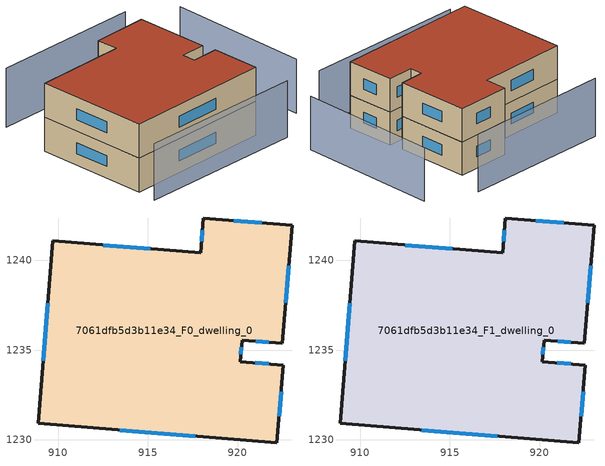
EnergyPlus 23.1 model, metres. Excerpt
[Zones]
7061dfb5d3b11e34_F0_dwelling_0
 floor ground (EU_floor_Construction): 923.02,1241.95 922.48,1235.37 920.24,1235.56 920.14,1234.36 922.54,1234.16 922.18,1229.83 908.87,1230.92 909.71,1241.09 917.93,1240.41 918.09,1242.36 z0
 wall outside (EU_wall_Construction): 909.71,1241.09 908.87,1230.92 922.18,1229.83 922.54,1234.16 920.14,1234.36 920.24,1235.56 922.48,1235.37 923.02,1241.95 918.09,1242.36 917.93,1240.41 909.71,1241.09 z0:3
 window (EU_Window_Construction): 909.42,1237.6 909.16,1234.4 / 915.11,1240.64 912.52,1240.86 / 918.03,1241.69 917.98,1241.08 / 921.33,1242.09 919.78,1242.22 / 922.67,1237.62 922.84,1239.7 / 921.01,1235.49 921.72,1235.43 / 920.18,1234.77 920.21,1235.15 / 921.72,1234.23 920.96,1234.29 / 922.3,1231.31 922.41,1232.68 / 913.43,1230.54 917.62,1230.2 z1.03:1.97
7061dfb5d3b11e34_F1_dwelling_0
 floor to 7061dfb5d3b11e34_F0_dwelling_0 (EU_floor_Construction): 923.02,1241.95 922.48,1235.37 920.24,1235.56 920.14,1234.36 922.54,1234.16 922.18,1229.83 908.87,1230.92 909.7,1241.09 917.93,1240.41 918.09,1242.36 z3
 wall outside (EU_wall_Construction): 909.71,1241.09 908.87,1230.92 922.18,1229.83 922.54,1234.16 920.14,1234.36 920.24,1235.56 922.48,1235.37 923.02,1241.95 918.09,1242.36 917.93,1240.41 909.71,1241.09 z3:6
 window (EU_Window_Construction): 909.42,1237.6 909.16,1234.4 / 915.11,1240.64 912.52,1240.86 / 918.03,1241.69 917.98,1241.08 / 921.33,1242.09 919.78,1242.22 / 922.67,1237.62 922.84,1239.7 / 921.01,1235.49 921.72,1235.43 / 920.18,1234.77 920.21,1235.15 / 921.72,1234.23 920.96,1234.29 / 922.3,1231.31 922.41,1232.68 / 913.43,1230.54 917.62,1230.2 z4.03:4.97
 roof outside (EU_roof_Construction): 922.18,1229.83 922.54,1234.16 920.14,1234.36 920.24,1235.56 922.48,1235.37 923.02,1241.95 918.09,1242.36 917.93,1240.41 909.71,1241.09 908.87,1230.92 z6
shading: 908.51,1229.15 923.44,1227.65 z0:5; 927.09,1229.67 928.44,1242.35 z0:4.8; 924.5,1244.76 911.05,1246.03 z0:5.2
[Building]
EU S2 Campaign: North Axis=0; Terrain=City; Solar Distribution=FullExterior
[Site:Location]
Cape.Town.Intl.AP: Latitude=-33.965; Longitude=18.602; Time Zone=2; Elevation=46
[SizingPeriod:WeatherFileDays]
AnnualSizingPeriod: Begin Month=1; Begin Day of Month=1; End Month=12; End Day of Month=31; Day of Week for Start Day=Monday; Use Weather File Daylight Saving Period=No; Use Weather File Rain and Snow Indicators=No
[MATERIAL]
EU_InternalMass_Material: Roughness=MediumRough; Thickness=0.1; Conductivity=1; Density=1800; Specific Heat=900; Thermal Absorptance=0.9; Solar Absorptance=0.7; Visible Absorptance=0.7
[MATERIAL:NOMASS] Roughness=MediumRough; Thermal Absorptance=0.9; Solar Absorptance=0.7; Visible Absorptance=0.7
Name | Thermal Resistance
EU_wall_NoMass | 0.493876
EU_roof_NoMass | 0.449382
EU_floor_NoMass | 1.25
[WINDOWMATERIAL:SIMPLEGLAZINGSYSTEM]
EU_Window_SimpleGlazing: UFactor=4.4; Solar Heat Gain Coefficient=0.85; Visible Transmittance=0.85
[CONSTRUCTION]
EU_wall_Construction: EU_wall_NoMass
EU_roof_Construction: EU_roof_NoMass
EU_floor_Construction: EU_floor_NoMass
EU_Window_Construction: EU_Window_SimpleGlazing
EU_InternalMass_Construction: EU_InternalMass_Material
[ZONE] Type=1; Multiplier=1; Ceiling Height=autocalculate; Floor Area=autocalculate; Part of Total Floor Area=Yes
Name | Volume
7061dfb5d3b11e34_F0_dwelling_0 | 426.971
7061dfb5d3b11e34_F1_dwelling_0 | 426.972
[INTERNALMASS] Construction=EU_InternalMass_Construction; Surface Area=142.324
Name | Zone or ZoneList
7061dfb5d3b11e34_F0_dwelling_0_EU_InternalMass | 7061dfb5d3b11e34_F0_dwelling_0
7061dfb5d3b11e34_F1_dwelling_0_EU_InternalMass | 7061dfb5d3b11e34_F1_dwelling_0
[OTHEREQUIPMENT] Fuel Type=Electricity; Design Level Calculation Method=Watts/Area; Power per Zone Floor Area=1; Fraction Latent=0; Fraction Radiant=0; Fraction Lost=0; Carbon Dioxide Generation Rate=0; EndUse Subcategory=EU_Step8_InternalGains
Name | Zone or ZoneList or Space or SpaceList | Schedule
EU_Step8_InternalGain_7061dfb5d3b11e34_F0_dwelling_0_f000 | 7061dfb5d3b11e34_F0_dwelling_0 | EU_Step8_GainSchedule_7061dfb5d3b11e34_F0_dwelling_0_f000
EU_Step8_InternalGain_7061dfb5d3b11e34_F1_dwelling_0_f000 | 7061dfb5d3b11e34_F1_dwelling_0 | EU_Step8_GainSchedule_7061dfb5d3b11e34_F1_dwelling_0_f000
[ZONEVENTILATION:DESIGNFLOWRATE] Schedule=EU_AlwaysOn; Design Flow Rate Calculation Method=AirChanges/Hour; Air Changes per Hour=0.64; Ventilation Type=Natural; Fan Pressure Rise=0; Fan Total Efficiency=1; Constant Term Coefficient=1; Temperature Term Coefficient=0; Velocity Term Coefficient=0; Velocity Squared Term Coefficient=0; Minimum Indoor Temperature=-100; Maximum Indoor Temperature=100; Delta Temperature=-100; Minimum Outdoor Temperature=-100; Maximum Outdoor Temperature=100; Maximum Wind Speed=40
Name | Zone or ZoneList or Space or SpaceList
EU_ConstantAir_7061dfb5d3b11e34_F0_dwelling_0 | 7061dfb5d3b11e34_F0_dwelling_0
EU_ConstantAir_7061dfb5d3b11e34_F1_dwelling_0 | 7061dfb5d3b11e34_F1_dwelling_0
[HVACTEMPLATE:THERMOSTAT] Constant Heating Setpoint=20; Constant Cooling Setpoint=50
EU_HeatOnly_7061dfb5d3b11e34_F0_dwelling_0; EU_HeatOnly_7061dfb5d3b11e34_F1_dwelling_0
[HVACTEMPLATE:ZONE:IDEALLOADSAIRSYSTEM] System Availability Schedule=EU_AlwaysOn; Maximum Heating Supply Air Temperature=50; Minimum Cooling Supply Air Temperature=13; Maximum Heating Supply Air Humidity Ratio=0.0156; Minimum Cooling Supply Air Humidity Ratio=0.0077; Heating Limit=NoLimit; Cooling Limit=NoLimit; Heating Availability Schedule=EU_AlwaysOn; Cooling Availability Schedule=EU_CoolingOff; Dehumidification Control Type=ConstantSensibleHeatRatio; Cooling Sensible Heat Ratio=0.7; Dehumidification Setpoint=60; Humidification Control Type=None; Humidification Setpoint=30; Outdoor Air Method=None; Outdoor Air Flow Rate per Person=0.00944; Outdoor Air Flow Rate per Zone Floor Area=0; Outdoor Air Flow Rate per Zone=0; Demand Controlled Ventilation Type=None; Outdoor Air Economizer Type=NoEconomizer; Heat Recovery Type=None; Sensible Heat Recovery Effectiveness=0.7; Latent Heat Recovery Effectiveness=0.65
Name | Template Thermostat
7061dfb5d3b11e34_F0_dwelling_0 | EU_HeatOnly_7061dfb5d3b11e34_F0_dwelling_0
7061dfb5d3b11e34_F1_dwelling_0 | EU_HeatOnly_7061dfb5d3b11e34_F1_dwelling_0
[SIZING:ZONE] Zone Cooling Design Supply Air Temperature Input Method=SupplyAirTemperature; Zone Cooling Design Supply Air Temperature=13; Zone Heating Design Supply Air Temperature Input Method=SupplyAirTemperature; Zone Heating Design Supply Air Temperature=50; Zone Cooling Design Supply Air Humidity Ratio=0.008; Zone Heating Design Supply Air Humidity Ratio=0.008; Cooling Design Air Flow Method=DesignDay; Cooling Design Air Flow Rate=0; Cooling Minimum Air Flow per Zone Floor Area=0.000762; Cooling Minimum Air Flow=0; Cooling Minimum Air Flow Fraction=0.2; Heating Design Air Flow Method=DesignDay; Heating Design Air Flow Rate=0; Heating Maximum Air Flow per Zone Floor Area=0.002032; Heating Maximum Air Flow=0.141576; Heating Maximum Air Flow Fraction=0.3; Account for Dedicated Outdoor Air System=No; Dedicated Outdoor Air System Control Strategy=NeutralSupplyAir; Dedicated Outdoor Air Low Setpoint Temperature for Design=autosize; Dedicated Outdoor Air High Setpoint Temperature for Design=autosize; Zone Load Sizing Method=Sensible Load Only No Latent Load; Zone Latent Cooling Design Supply Air Humidity Ratio Input Method=HumidityRatioDifference; Zone Cooling Design Supply Air Humidity Ratio Difference=0.005; Zone Latent Heating Design Supply Air Humidity Ratio Input Method=HumidityRatioDifference; Zone Humidification Design Supply Air Humidity Ratio Difference=0.005
7061dfb5d3b11e34_F0_dwelling_0; 7061dfb5d3b11e34_F1_dwelling_0
[SCHEDULE:CONSTANT]
Name | Hourly Value
EU_AlwaysOn | 1
EU_CoolingOff | 0
[SCHEDULE:FILE] Column Number=1; Rows to Skip at Top=0; Number of Hours of Data=8760; Column Separator=Comma; Interpolate to Timestep=No; Minutes per Item=60; Adjust Schedule for Daylight Savings=Yes
Name | File
EU_Step8_GainSchedule_7061dfb5d3b11e34_F0_dwelling_0_f000 | ../../schedules/7061dfb5d3b11e34/7061dfb5d3b11e34_F0_dwelling_0_f000_gain.csv
EU_Step8_GainSchedule_7061dfb5d3b11e34_F1_dwelling_0_f000 | ../../schedules/7061dfb5d3b11e34/7061dfb5d3b11e34_F1_dwelling_0_f000_gain.csv
